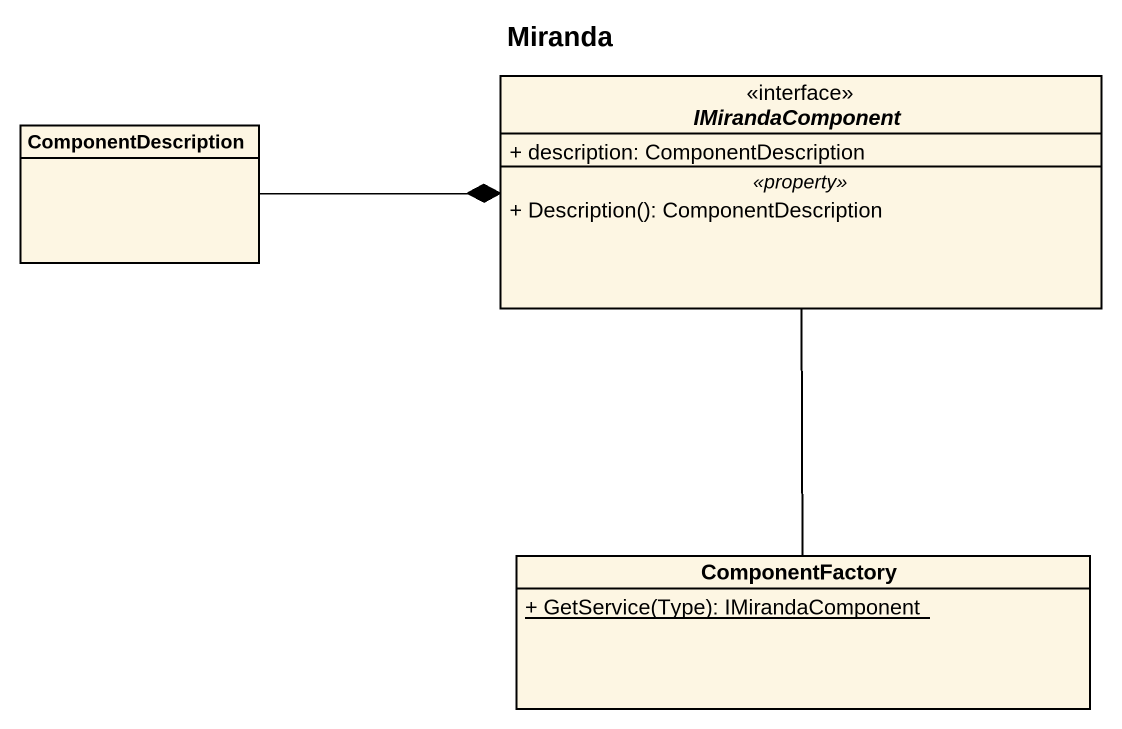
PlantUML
@startuml
title Miranda
hide circle
hide empty members
skinparam classAttributeIconSize 0
interface IMirandaComponent <<interface>> {
  + description: ComponentDescription
  .. <<property>> ..
  + Description(): ComponentDescription
}
class ComponentDescription
class ComponentFactory {
  {static} + GetService(Type): IMirandaComponent
}
ComponentDescription -right-* IMirandaComponent
ComponentFactory -up- IMirandaComponent
@enduml
